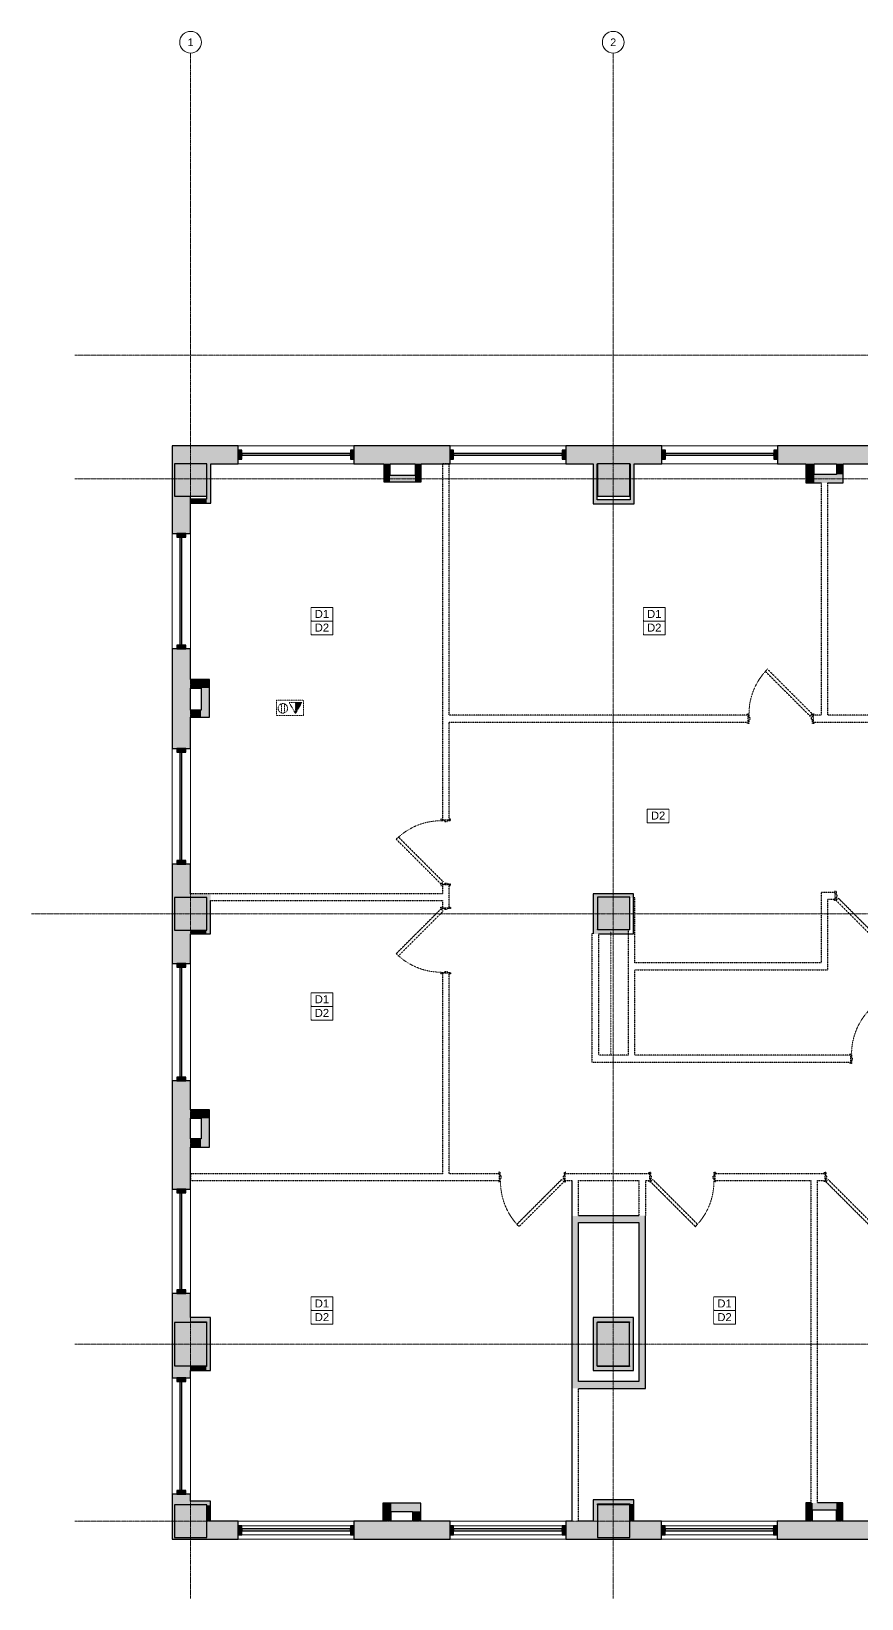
# Model space of a CAD drawing. Header units: inches. Extents: x 2810 to 3941, y 247 to 1114.
# Drawn here: x 2810 to 3269, y 247 to 1114 of the extents above; entities that cross this region are included whole.
import ezdxf

# ---------------------------------------------------------------- set-up
doc = ezdxf.new("R2010")
doc.units = ezdxf.units.IN
doc.header["$MEASUREMENT"] = 0
for name, pattern in [('Center 1_8_', [0.3125, 0.125, -0.0625, 0.0625, -0.0625]), ('Demolished', [0.1875, 0.125, -0.0625]), ('Grid Line 1_2_', [0.875, 0.5, -0.125, 0.125, -0.125])]:
    doc.linetypes.add(name, pattern=pattern)
for name, color, linetype, lineweight in [('A-ANNO-KEYN', 231, 'Continuous', 9), ('A-ANNO-NOTE', 131, 'Demolished', 9), ('A-DETL', 90, 'Continuous', 9), ('A-DOOR', 31, 'Demolished', 9), ('A-GLAZ-CURT', 52, 'Continuous', 18), ('A-GLAZ-CWMG', 51, 'Continuous', 18), ('A-WALL', 113, 'Continuous', 18), ('A-WALL-PATT', 111, 'Continuous', 18), ('I-WALL', 2, 'Continuous', 18), ('S-COLS', 52, 'Continuous', 18), ('S-GRID', 1, 'Continuous', 9), ('S-GRID-IDEN', 1, 'Continuous', 9)]:
    doc.layers.add(name, color=color, linetype=linetype, lineweight=lineweight)
doc.styles.add('Arial', font='arial.ttf', dxfattribs={"height": 4.425898})
doc.styles.add('Swis721 Lt BT', font='swissl.ttf', dxfattribs={"height": 4.257319})

# ---------------------------------------------------------------- blocks, each defined once
blk = doc.blocks.new('System Panel - Glazed-4380175-FIRST FLOOR DEMOLITION')
at = {"layer": 'A-GLAZ-CURT'}
blk.add_hatch(color=250, dxfattribs=at).paths.add_polyline_path([(29.96, -0.75), (-29.96, -0.75), (-29.96, -1.75), (29.96, -1.75)], flags=0)
at = {"layer": 'A-GLAZ-CURT', "color": 8, "lineweight": 30}
for p, q in [((29.96, -0.75), (-29.96, -0.75)), ((-29.96, -0.75), (-29.96, -1.75)), ((-29.96, -1.75), (29.96, -1.75)), ((29.96, -1.75), (29.96, -0.75))]:
    blk.add_line(p, q, dxfattribs=at)
blk = doc.blocks.new('Rectangular Mullion - 2 x 5_ rectangular-4380177-FIRST FLOOR DEMOLITION')
at = {"layer": 'A-GLAZ-CWMG'}
blk.add_hatch(color=250, dxfattribs=at).paths.add_polyline_path([(-2, 3.5), (-2, -1.5), (0, -1.5), (0, 3.5)], flags=0)
at = {"layer": 'A-GLAZ-CWMG', "color": 8, "lineweight": 30}
for p, q in [((0, 3.5), (-2, 3.5)), ((-2, 3.5), (-2, -1.5)), ((0, -1.5), (0, 3.5)), ((-2, -1.5), (0, -1.5))]:
    blk.add_line(p, q, dxfattribs=at)
blk = doc.blocks.new('Rectangular Mullion - 2 x 5_ rectangular-4380178-FIRST FLOOR DEMOLITION')
at = {"layer": 'A-GLAZ-CWMG'}
blk.add_hatch(color=250, dxfattribs=at).paths.add_polyline_path([(0, -1.5), (-2, -1.5), (-2, 3.5), (0, 3.5), (0, 0.75)], flags=0)
at = {"layer": 'A-GLAZ-CWMG', "color": 8, "lineweight": 30}
for p, q in [((-2, 3.5), (0, 3.5)), ((-2, -1.5), (-2, 3.5)), ((0, 3.5), (0, -1.5)), ((0, -1.5), (-2, -1.5))]:
    blk.add_line(p, q, dxfattribs=at)
blk = doc.blocks.new('System Panel - Glazed-4651680-FIRST FLOOR DEMOLITION')
at = {"layer": 'A-GLAZ-CURT'}
blk.add_hatch(color=250, dxfattribs=at).paths.add_polyline_path([(30.47, -0.75), (-30.47, -0.75), (-30.47, -1.75), (30.47, -1.75)], flags=0)
at = {"layer": 'A-GLAZ-CURT', "color": 8, "lineweight": 30}
for p, q in [((30.47, -0.75), (-30.47, -0.75)), ((-30.47, -0.75), (-30.47, -1.75)), ((-30.47, -1.75), (30.47, -1.75)), ((30.47, -1.75), (30.47, -0.75))]:
    blk.add_line(p, q, dxfattribs=at)
blk = doc.blocks.new('Rectangular Mullion - 2 x 5_ rectangular-4651681-FIRST FLOOR DEMOLITION')
at = {"layer": 'A-GLAZ-CWMG'}
blk.add_hatch(color=250, dxfattribs=at).paths.add_polyline_path([(-2, 3.5), (-2, -1.5), (0, -1.5), (0, 3.5)], flags=0)
at = {"layer": 'A-GLAZ-CWMG', "color": 8, "lineweight": 30}
for p, q in [((0, 3.5), (-2, 3.5)), ((-2, 3.5), (-2, -1.5)), ((0, -1.5), (0, 3.5)), ((-2, -1.5), (0, -1.5))]:
    blk.add_line(p, q, dxfattribs=at)
blk = doc.blocks.new('Rectangular Mullion - 2 x 5_ rectangular-4651682-FIRST FLOOR DEMOLITION')
at = {"layer": 'A-GLAZ-CWMG'}
blk.add_hatch(color=250, dxfattribs=at).paths.add_polyline_path([(0, 0.75), (0, -1.5), (-2, -1.5), (-2, 3.5), (0, 3.5), (0, 1.75)], flags=0)
at = {"layer": 'A-GLAZ-CWMG', "color": 8, "lineweight": 30}
for p, q in [((-2, 3.5), (0, 3.5)), ((-2, -1.5), (-2, 3.5)), ((0, 3.5), (0, -1.5)), ((0, -1.5), (-2, -1.5))]:
    blk.add_line(p, q, dxfattribs=at)
blk = doc.blocks.new('System Panel - Glazed-4533532-FIRST FLOOR DEMOLITION')
at = {"layer": 'A-GLAZ-CURT'}
blk.add_hatch(color=250, dxfattribs=at).paths.add_polyline_path([(26.84, -1.75), (26.84, -0.75), (-26.84, -0.75), (-26.84, -1.75), (-6.06, -1.75)], flags=0)
at = {"layer": 'A-GLAZ-CURT', "color": 8, "lineweight": 30}
for p, q in [((26.84, -0.75), (-26.84, -0.75)), ((-26.84, -0.75), (-26.84, -1.75)), ((-26.84, -1.75), (26.84, -1.75)), ((26.84, -1.75), (26.84, -0.75))]:
    blk.add_line(p, q, dxfattribs=at)
blk = doc.blocks.new('System Panel - Glazed-4380181-FIRST FLOOR DEMOLITION')
at = {"layer": 'A-GLAZ-CURT'}
blk.add_hatch(color=250, dxfattribs=at).paths.add_polyline_path([(30.15, -0.75), (-30.15, -0.75), (-30.15, -1.75), (30.15, -1.75)], flags=0)
at = {"layer": 'A-GLAZ-CURT', "color": 8, "lineweight": 30}
for p, q in [((30.15, -0.75), (-30.15, -0.75)), ((-30.15, -0.75), (-30.15, -1.75)), ((-30.15, -1.75), (30.15, -1.75)), ((30.15, -1.75), (30.15, -0.75))]:
    blk.add_line(p, q, dxfattribs=at)
blk = doc.blocks.new('System Panel - Glazed-4469464-FIRST FLOOR DEMOLITION')
at = {"layer": 'A-GLAZ-CURT'}
blk.add_hatch(color=250, dxfattribs=at).paths.add_polyline_path([(30, -0.75), (-30, -0.75), (-30, -1.75), (30, -1.75)], flags=0)
at = {"layer": 'A-GLAZ-CURT', "color": 8, "lineweight": 30}
for p, q in [((30, -0.75), (-30, -0.75)), ((-30, -0.75), (-30, -1.75)), ((-30, -1.75), (30, -1.75)), ((30, -1.75), (30, -0.75))]:
    blk.add_line(p, q, dxfattribs=at)
blk = doc.blocks.new('Rectangular Mullion - 2 x 5_ rectangular-4469463-FIRST FLOOR DEMOLITION')
at = {"layer": 'A-GLAZ-CWMG'}
blk.add_hatch(color=250, dxfattribs=at).paths.add_polyline_path([(-2, -1.5), (0, -1.5), (0, 3.5), (-2, 3.5), (-2, 0.75)], flags=0)
at = {"layer": 'A-GLAZ-CWMG', "color": 8, "lineweight": 30}
for p, q in [((0, 3.5), (-2, 3.5)), ((-2, 3.5), (-2, -1.5)), ((0, -1.5), (0, 3.5)), ((-2, -1.5), (0, -1.5))]:
    blk.add_line(p, q, dxfattribs=at)
blk = doc.blocks.new('Rectangular Mullion - 2 x 5_ rectangular-4354936-FIRST FLOOR DEMOLITION')
at = {"layer": 'A-GLAZ-CWMG'}
blk.add_hatch(color=250, dxfattribs=at).paths.add_polyline_path([(-2, -1.5), (-2, 3.5), (0, 3.5), (0, -1.5)], flags=0)
at = {"layer": 'A-GLAZ-CWMG', "color": 8, "lineweight": 30}
for p, q in [((-2, 3.5), (0, 3.5)), ((-2, -1.5), (-2, 3.5)), ((0, 3.5), (0, -1.5)), ((0, -1.5), (-2, -1.5))]:
    blk.add_line(p, q, dxfattribs=at)
blk = doc.blocks.new('System Panel - Glazed-4380183-FIRST FLOOR DEMOLITION')
at = {"layer": 'A-GLAZ-CURT'}
blk.add_hatch(color=250, dxfattribs=at).paths.add_polyline_path([(-30, -0.75), (-30, -1.75), (30, -1.75), (30, -0.75)], flags=0)
at = {"layer": 'A-GLAZ-CURT', "color": 8, "lineweight": 30}
for p, q in [((30, -0.75), (-30, -0.75)), ((-30, -0.75), (-30, -1.75)), ((-30, -1.75), (30, -1.75)), ((30, -1.75), (30, -0.75))]:
    blk.add_line(p, q, dxfattribs=at)
blk = doc.blocks.new('System Panel - Glazed-4485868-FIRST FLOOR DEMOLITION')
at = {"layer": 'A-GLAZ-CURT'}
blk.add_hatch(color=250, dxfattribs=at).paths.add_polyline_path([(-29.96875, -0.75), (-29.96875, -1.75), (29.96875, -1.75), (29.96875, -0.75)], flags=0)
at = {"layer": 'A-GLAZ-CURT', "color": 8, "lineweight": 30}
for p, q in [((29.96875, -0.75), (-29.96875, -0.75)), ((-29.96875, -0.75), (-29.96875, -1.75)), ((-29.96875, -1.75), (29.96875, -1.75)), ((29.96875, -1.75), (29.96875, -0.75))]:
    blk.add_line(p, q, dxfattribs=at)
blk = doc.blocks.new('Concrete-Rectangular-Column - 18X18-4463687-FIRST FLOOR DEMOLITION')
at = {"layer": 'S-COLS'}
blk.add_hatch(color=250, dxfattribs=at).paths.add_polyline_path([(8, -9), (9, -9), (9, 9), (-9, 9), (-9, -9)], flags=0)
at = {"layer": 'S-COLS', "color": 8, "lineweight": 30}
for p, q in [((9, 9), (-9, 9)), ((-9, 9), (-9, -9)), ((9, -9), (9, 9)), ((-9, -9), (9, -9))]:
    blk.add_line(p, q, dxfattribs=at)
blk = doc.blocks.new('Concrete-Rectangular-Column - 18 x 24-4467884-FIRST FLOOR DEMOLITION')
at = {"layer": 'S-COLS'}
blk.add_hatch(color=250, dxfattribs=at).paths.add_polyline_path([(-9, -12), (9, -12), (9, 12), (-9, 11.98125)], flags=0)
at = {"layer": 'S-COLS', "color": 8, "lineweight": 30}
for p, q in [((9, 12), (-9, 12)), ((-9, 12), (-9, -12)), ((9, -12), (9, 12)), ((-9, -12), (9, -12))]:
    blk.add_line(p, q, dxfattribs=at)
blk = doc.blocks.new('Rectangular Mullion - 2 x 5_ rectangular-V2-FIRST FLOOR DEMOLITION')
at = {"layer": 'A-GLAZ-CWMG', "color": 55}
for p, q in [((2926.22, 287.16), (2986.22, 287.16)), ((2926.22, 282.16), (2986.22, 282.16))]:
    blk.add_line(p, q, dxfattribs=at)
blk = doc.blocks.new('Single Flush_No Glass - 3_-0_x8_-0_-4532417-FIRST FLOOR DEMOLITION')
at = {"layer": 'A-DOOR', "color": 10, "lineweight": 30}
for p, q in [((-3.25, 27.46), (-4.49, 26.23)), ((-4.49, 26.23), (20.26, 1.48)), ((21.49, 2.71), (-3.25, 27.46)), ((-14.38, 2.71), (-13.63, 2.71)), ((-14.38, 1.96), (-14.38, 2.71)), ((-13.63, 2.71), (-13.63, 0.84)), ((-13.63, 0.84), (-13.13, 0.84)), ((-13.13, 0.84), (-13.13, -0.66)), ((20.26, 1.48), (21.49, 2.71)), ((21.12, 0.84), (21.62, 0.84)), ((21.12, -0.66), (21.12, 0.84)), ((21.62, 2.71), (22.37, 2.71)), ((21.62, 0.84), (21.62, 2.71)), ((22.37, 2.71), (22.37, 1.96)), ((-14.38, -2.54), (-14.38, -1.79)), ((-13.63, -2.54), (-14.38, -2.54)), ((-13.63, -0.66), (-13.63, -2.54)), ((-13.13, -0.66), (-13.63, -0.66)), ((21.62, -0.66), (21.12, -0.66)), ((21.62, -2.54), (21.62, -0.66)), ((22.37, -2.54), (21.62, -2.54)), ((22.37, -1.79), (22.37, -2.54))]:
    blk.add_line(p, q, dxfattribs=at)
at = {"layer": 'A-DOOR', "color": 7}
blk.add_arc((21.49, 2.71), 35, 135, 180.5, dxfattribs=at)
blk = doc.blocks.new('Single Flush_No Glass - 3_-0_x8_-0_-4532432-FIRST FLOOR DEMOLITION')
at = {"layer": 'A-DOOR', "color": 10, "lineweight": 30}
for p, q in [((-14.38, 2.54), (-14.38, 1.79)), ((-13.63, 2.54), (-14.38, 2.54)), ((-13.63, 0.66), (-13.63, 2.54)), ((-13.13, 0.66), (-13.63, 0.66)), ((-13.13, -0.84), (-13.13, 0.66)), ((21.62, 0.66), (21.12, 0.66)), ((21.12, 0.66), (21.12, -0.84)), ((22.37, 2.54), (21.62, 2.54)), ((21.62, 2.54), (21.62, 0.66)), ((22.37, 1.79), (22.37, 2.54)), ((-14.38, -1.96), (-14.38, -2.71)), ((-14.38, -2.71), (-13.63, -2.71)), ((-13.63, -2.71), (-13.63, -0.84)), ((-13.63, -0.84), (-13.13, -0.84)), ((-4.49, -26.23), (20.26, -1.48)), ((21.49, -2.71), (-3.25, -27.46)), ((20.26, -1.48), (21.49, -2.71)), ((21.12, -0.84), (21.62, -0.84)), ((21.62, -0.84), (21.62, -2.71)), ((21.62, -2.71), (22.37, -2.71)), ((22.37, -2.71), (22.37, -1.96)), ((-3.25, -27.46), (-4.49, -26.23))]:
    blk.add_line(p, q, dxfattribs=at)
at = {"layer": 'A-DOOR', "color": 7}
blk.add_arc((21.49, -2.71), 35, 179.5, 225, dxfattribs=at)
blk = doc.blocks.new('Single Flush_No Glass - 3_-0_x8_-0_-4532422-FIRST FLOOR DEMOLITION')
at = {"layer": 'A-DOOR', "color": 10, "lineweight": 30}
for p, q in [((-3.25, 27.46), (-4.49, 26.23)), ((-4.49, 26.23), (20.26, 1.48)), ((21.49, 2.71), (-3.25, 27.46)), ((-14.38, 2.71), (-13.63, 2.71)), ((-14.38, 1.96), (-14.38, 2.71)), ((-13.63, 2.71), (-13.63, 0.84)), ((-13.63, 0.84), (-13.13, 0.84)), ((-13.13, 0.84), (-13.13, -0.66)), ((20.26, 1.48), (21.49, 2.71)), ((21.12, 0.84), (21.62, 0.84)), ((21.12, -0.66), (21.12, 0.84)), ((21.62, 2.71), (22.37, 2.71)), ((21.62, 0.84), (21.62, 2.71)), ((22.37, 2.71), (22.37, 1.96)), ((-14.38, -2.54), (-14.38, -1.79)), ((-13.63, -2.54), (-14.38, -2.54)), ((-13.63, -0.66), (-13.63, -2.54)), ((-13.13, -0.66), (-13.63, -0.66)), ((21.62, -0.66), (21.12, -0.66)), ((21.62, -2.54), (21.62, -0.66)), ((22.37, -2.54), (21.62, -2.54)), ((22.37, -1.79), (22.37, -2.54))]:
    blk.add_line(p, q, dxfattribs=at)
at = {"layer": 'A-DOOR', "color": 7}
blk.add_arc((21.49, 2.71), 35, 135, 180.5, dxfattribs=at)
blk = doc.blocks.new('Single Flush_No Glass - 3_-0_x8_-0_-4532427-FIRST FLOOR DEMOLITION')
at = {"layer": 'A-DOOR', "color": 10, "lineweight": 30}
for p, q in [((-14.38, 2.54), (-14.38, 1.79)), ((-13.63, 2.54), (-14.38, 2.54)), ((-13.63, 0.66), (-13.63, 2.54)), ((-13.13, 0.66), (-13.63, 0.66)), ((-13.13, -0.84), (-13.13, 0.66)), ((21.62, 0.66), (21.12, 0.66)), ((21.12, 0.66), (21.12, -0.84)), ((22.37, 2.54), (21.62, 2.54)), ((21.62, 2.54), (21.62, 0.66)), ((22.37, 1.79), (22.37, 2.54)), ((-14.38, -1.96), (-14.38, -2.71)), ((-14.38, -2.71), (-13.63, -2.71)), ((-13.63, -2.71), (-13.63, -0.84)), ((-13.63, -0.84), (-13.13, -0.84)), ((-4.49, -26.23), (20.26, -1.48)), ((21.49, -2.71), (-3.25, -27.46)), ((20.26, -1.48), (21.49, -2.71)), ((21.12, -0.84), (21.62, -0.84)), ((21.62, -0.84), (21.62, -2.71)), ((21.62, -2.71), (22.37, -2.71)), ((22.37, -2.71), (22.37, -1.96)), ((-3.25, -27.46), (-4.49, -26.23))]:
    blk.add_line(p, q, dxfattribs=at)
at = {"layer": 'A-DOOR', "color": 7}
blk.add_arc((21.49, -2.71), 35, 179.5, 225, dxfattribs=at)
blk = doc.blocks.new('Grid - Grid Head - Circle-50561-FIRST FLOOR DEMOLITION')
at = {"layer": 'S-GRID-IDEN'}
blk.add_circle((0, 0), 0.125, dxfattribs=at)
blk = doc.blocks.new('Keynote Tag - Keynote Number - Boxed-135510-FIRST FLOOR DEMOLITION')
at = {"layer": 'A-ANNO-KEYN'}
for p, q in [((-0.125, -0.079), (-0.125, 0.078)), ((-0.125, 0.078), (0.125, 0.078)), ((0.125, 0.078), (0.125, -0.079)), ((-0.125, -0.079), (0.125, -0.079))]:
    blk.add_line(p, q, dxfattribs=at)

msp = doc.modelspace()

# ---------------------------------------------------------------- hatches: boundary and pattern name
at = {"layer": 'A-ANNO-NOTE'}
msp.add_hatch(color=7, dxfattribs=at).paths.add_polyline_path([(2955.85, 736.52), (2959.31, 742.52), (2955.85, 742.52)], flags=0)
at = {"layer": 'A-WALL-PATT', "lineweight": 9}
h = msp.add_hatch(color=7, dxfattribs=at)
h.paths.add_polyline_path([(2887.72, 289.66), (2888.85, 289.66), (2888.85, 298.66), (2897.72, 298.66), (2897.72, 304.61), (2887.72, 304.61), (2887.72, 299.66)], flags=0)
h.paths.add_polyline_path([(2887.72, 368.91), (2897.72, 368.91), (2897.72, 375.66), (2888.85, 375.66), (2888.85, 399.66), (2897.72, 399.66), (2897.72, 415.73), (2887.72, 415.73), (2887.72, 374.16)], flags=0)
h.paths.add_polyline_path([(2897.72, 473.42), (2897.72, 533.23), (2887.72, 533.23), (2887.72, 473.42)], flags=0)
h.paths.add_polyline_path([(2897.72, 598.16), (2897.72, 616.66), (2888.85, 616.66), (2888.85, 634.66), (2897.72, 634.66), (2897.72, 653.22), (2887.72, 653.22), (2887.72, 598.16)], flags=0)
h.paths.add_polyline_path([(2897.72, 717.14), (2897.72, 772.22), (2887.72, 772.22), (2887.72, 717.14)], flags=0)
h.paths.add_polyline_path([(2897.72, 836.14), (2897.72, 856.66), (2888.85, 856.66), (2888.85, 874.66), (2897.72, 874.66), (2897.72, 884.66), (2887.72, 884.66), (2887.72, 836.14)], flags=0)
h = msp.add_hatch(color=7, dxfattribs=at)
h.paths.add_polyline_path([(3499.22, 874.66), (3499.22, 884.66), (3456.47, 884.66), (3456.47, 874.66), (3497.17, 874.66)], flags=0)
h.paths.add_polyline_path([(3339.35, 874.66), (3392.22, 874.66), (3392.22, 884.66), (3339.35, 884.66)], flags=0)
h.paths.add_polyline_path([(3275.1, 874.66), (3275.1, 884.66), (3222.47, 884.66), (3222.47, 874.66), (3258.85, 874.66)], flags=0)
h.paths.add_polyline_path([(3140.85, 874.66), (3158.54, 874.66), (3158.54, 884.66), (3105.35, 884.66), (3105.35, 874.66), (3122.85, 874.66)], flags=0)
h.paths.add_polyline_path([(3041.35, 874.66), (3041.35, 884.66), (2988.22, 884.66), (2988.22, 874.66), (3040.85, 874.66)], flags=0)
h.paths.add_polyline_path([(2906.72, 874.66), (2924.22, 874.66), (2924.22, 884.66), (2897.72, 884.66), (2897.72, 874.66)], flags=0)
for points in [[(2908.97, 852.79), (2908.97, 874.66), (2906.85, 874.66), (2906.85, 856.66), (2906.72, 856.66), (2906.72, 852.79), (2907.72, 852.79)], [(3004.72, 864.66), (3008.22, 864.66), (3008.22, 874.66), (3004.72, 874.66), (3004.72, 868.16)], [(3021.22, 864.66), (3021.97, 864.66), (3021.97, 868.16), (3008.22, 868.16), (3008.22, 864.66)], [(3021.97, 864.66), (3025.47, 864.66), (3025.47, 874.66), (3021.97, 874.66), (3021.97, 867.79)], [(3120.47, 852.54), (3122.72, 852.54), (3122.72, 874.66), (3120.47, 874.66), (3120.47, 852.58)], [(3140.97, 854.79), (3143.22, 854.79), (3143.22, 874.66), (3140.97, 874.66), (3140.97, 873.66)], [(3242.79, 864.1), (3242.79, 874.66), (3238.16, 874.66), (3238.16, 864.1), (3241.55, 864.1)], [(3258.85, 864.1), (3258.85, 868.73), (3242.79, 868.73), (3242.79, 864.1), (3255.1, 864.1)], [(3258.85, 868.73), (3258.85, 874.66), (3255.1, 874.66), (3255.1, 868.73)], [(2897.85, 852.79), (2906.72, 852.79), (2906.72, 855.04), (2897.85, 855.04), (2897.85, 853.66)], [(3122.72, 852.54), (3143.22, 852.54), (3143.22, 854.79), (3122.72, 854.79), (3122.72, 852.58)], [(2903.66, 750.6), (2908.29, 750.6), (2908.29, 755.23), (2897.72, 755.23), (2897.72, 750.6)], [(2903.66, 734.54), (2908.29, 734.54), (2908.29, 750.6), (2903.66, 750.6), (2903.66, 738.29)], [(2897.72, 734.54), (2903.66, 734.54), (2903.66, 738.29), (2897.72, 738.29)], [(2908.85, 634.54), (2908.85, 636.79), (2897.72, 636.79), (2897.72, 634.66), (2906.85, 634.66), (2906.85, 634.54), (2907.72, 634.54)], [(2907.72, 614.54), (2908.85, 614.54), (2908.85, 634.54), (2906.85, 634.54), (2906.85, 616.66), (2906.6, 616.66), (2906.6, 614.54)], [(3121.72, 634.54), (3122.85, 634.54), (3122.85, 634.96), (3140.85, 634.96), (3140.85, 634.54), (3142.85, 634.54), (3142.85, 636.79), (3120.6, 636.79), (3120.6, 634.54)], [(3120.6, 616.79), (3122.85, 616.79), (3122.85, 634.54), (3120.6, 634.54)], [(2903.66, 614.54), (2906.6, 614.54), (2906.6, 616.66), (2897.72, 616.66), (2897.72, 614.54), (2897.85, 614.54)], [(3122.85, 614.54), (3139.85, 614.54), (3139.85, 616.79), (3120.6, 616.79), (3120.6, 614.54), (3121.72, 614.54)], [(2903.66, 512.6), (2908.29, 512.6), (2908.29, 517.23), (2897.72, 517.23), (2897.72, 512.6), (2897.85, 512.6)], [(2908.29, 496.6), (2908.29, 512.6), (2903.66, 512.6), (2903.66, 496.6), (2907.72, 496.6)], [(2897.85, 496.6), (2903.66, 496.6), (2903.66, 501.23), (2897.72, 501.23), (2897.72, 496.6)], [(3108.72, 363.16), (3112.47, 363.17), (3112.47, 458.55), (3108.72, 458.55), (3108.72, 450.64)], [(3128.77, 454.92), (3149.47, 454.92), (3149.47, 458.67), (3112.47, 458.67), (3112.47, 454.92), (3123.6, 454.92)], [(3149.47, 363.17), (3149.47, 454.92), (3145.72, 454.92), (3145.72, 363.17)], [(2897.72, 400.04), (2908.85, 400.04), (2908.85, 402.29), (2897.72, 402.29), (2897.72, 401.16)], [(2907.72, 373.04), (2908.85, 373.04), (2908.85, 400.04), (2906.6, 400.04), (2906.6, 399.66), (2906.85, 399.66), (2906.85, 375.66), (2906.6, 375.66), (2906.6, 373.04)], [(3122.85, 400.04), (3140.6, 400.04), (3140.6, 402.29), (3120.6, 402.29), (3120.6, 400.04), (3122.6, 400.04)], [(3122.85, 373.04), (3122.84, 375.66), (3122.6, 375.66), (3122.6, 399.66), (3122.85, 399.66), (3122.85, 400.04), (3120.6, 400.04), (3120.6, 373.04), (3121.72, 373.04)], [(3141.72, 373.04), (3142.85, 373.04), (3142.85, 402.29), (3140.6, 402.29), (3140.6, 373.04)], [(2906.6, 373.04), (2906.6, 375.29), (2897.72, 375.29), (2897.72, 373.04)], [(3122.85, 373.04), (3140.6, 373.04), (3140.6, 375.29), (3122.85, 375.29), (3122.85, 374.16)], [(3145.72, 363.17), (3145.72, 366.92), (3112.47, 366.92), (3112.47, 363.17), (3141.72, 363.17)], [(2906.85, 298.54), (2908.85, 298.54), (2908.85, 300.79), (2897.72, 300.79), (2897.72, 298.66), (2906.85, 298.66)], [(2907.72, 289.66), (2908.85, 289.66), (2908.85, 298.54), (2906.85, 298.54), (2906.85, 289.66)], [(3004.16, 289.66), (3008.79, 289.66), (3008.79, 299.7), (3004.16, 299.7), (3004.16, 295.08)], [(3019.92, 295.08), (3025.16, 295.08), (3025.16, 299.7), (3008.79, 299.7), (3008.79, 295.08)], [(3025.16, 289.66), (3025.16, 295.08), (3020.54, 295.08), (3020.54, 289.66)], [(3120.6, 289.66), (3122.85, 289.66), (3122.85, 301.45), (3120.6, 301.45), (3120.6, 299.66)], [(3122.85, 299.2), (3143.1, 299.2), (3143.1, 301.45), (3122.85, 301.45), (3122.85, 299.66)], [(3143.1, 289.66), (3143.1, 299.2), (3140.85, 299.2), (3140.85, 289.66), (3141.72, 289.66)], [(3241.55, 289.66), (3241.85, 289.66), (3241.85, 299.79), (3238.1, 299.79), (3238.1, 289.66), (3240.91, 289.66)], [(3244.66, 296.04), (3254.97, 296.04), (3254.97, 299.79), (3241.85, 299.79), (3241.85, 296.04)], [(3254.97, 289.66), (3258.72, 289.66), (3258.72, 299.79), (3254.97, 299.79), (3254.97, 296.04)]]:
    msp.add_hatch(color=7, dxfattribs=at).paths.add_polyline_path(points, flags=0)
h = msp.add_hatch(color=7, dxfattribs=at)
h.paths.add_polyline_path([(3842.72, 279.66), (3860.35, 279.66), (3860.35, 289.66), (3842.72, 289.66), (3842.72, 280.66), (3824.72, 280.66), (3824.72, 289.66), (3807.35, 289.66), (3807.35, 279.66), (3824.72, 279.66)], flags=0)
h.paths.add_polyline_path([(3690.35, 279.66), (3743.35, 279.66), (3743.35, 289.66), (3690.35, 289.66)], flags=0)
h.paths.add_polyline_path([(3609.72, 279.66), (3626.35, 279.66), (3626.35, 289.66), (3608.85, 289.66), (3608.85, 280.66), (3590.85, 280.66), (3590.85, 289.66), (3572.85, 289.66), (3572.85, 279.66), (3608.85, 279.66)], flags=0)
h.paths.add_polyline_path([(3456.35, 279.66), (3508.85, 279.66), (3508.85, 289.66), (3456.35, 289.66)], flags=0)
h.paths.add_polyline_path([(3380.6, 279.66), (3392.35, 279.66), (3392.35, 289.66), (3374.85, 289.66), (3374.85, 280.66), (3356.85, 280.66), (3356.85, 289.66), (3339.35, 289.66), (3339.35, 279.66), (3374.85, 279.66)], flags=0)
h.paths.add_polyline_path([(3244.66, 279.66), (3275.35, 279.66), (3275.35, 289.66), (3222.35, 289.66), (3222.35, 279.66), (3241.55, 279.66)], flags=0)
h.paths.add_polyline_path([(3140.85, 279.66), (3158.35, 279.66), (3158.35, 289.66), (3140.85, 289.66), (3140.85, 280.66), (3122.85, 280.66), (3122.85, 289.66), (3105.35, 289.66), (3105.35, 279.66), (3122.85, 279.66)], flags=0)
h.paths.add_polyline_path([(3041.35, 279.66), (3041.35, 289.66), (2988.22, 289.66), (2988.22, 279.66)], flags=0)
h.paths.add_polyline_path([(2906.85, 279.66), (2924.22, 279.66), (2924.22, 289.66), (2906.85, 289.66), (2906.85, 280.66), (2888.85, 280.66), (2888.85, 289.66), (2887.72, 289.66), (2887.72, 279.66), (2897.72, 279.66)], flags=0)

# ---------------------------------------------------------------- linework, layer by layer
at = {"layer": 'A-ANNO-NOTE', "color": 7}
for p, q in [((2945.41, 743.82), (2960.27, 743.82)), ((2945.41, 735.42), (2945.41, 743.82)), ((2948.05, 736.86), (2948.05, 741.83)), ((2949.74, 736.86), (2949.74, 741.83)), ((2952.38, 742.52), (2959.31, 742.52)), ((2955.85, 736.52), (2952.38, 742.52)), ((2955.85, 742.52), (2955.85, 736.52)), ((2955.85, 736.52), (2959.31, 742.52)), ((2959.31, 742.52), (2955.85, 742.52)), ((2959.31, 742.52), (2955.85, 736.52)), ((2960.27, 743.82), (2960.27, 735.42)), ((2960.27, 735.42), (2945.41, 735.42))]:
    msp.add_line(p, q, dxfattribs=at)
msp.add_circle((2948.89, 739.35), 2.62, dxfattribs=at)
at = {"layer": 'A-DETL', "linetype": 'Center 1_8_', "lineweight": 18}
msp.add_line((3130.22, 615.98), (3130.22, 547.98), dxfattribs=at)
at = {"layer": 'A-WALL', "color": 8, "lineweight": 30}
for p, q in [((2924.22, 884.66), (2887.72, 884.66)), ((2887.72, 884.66), (2887.72, 836.14)), ((2924.22, 874.66), (2924.22, 884.66)), ((3041.35, 884.66), (2988.22, 884.66)), ((2988.22, 884.66), (2988.22, 874.66)), ((3041.35, 874.66), (3041.35, 884.66)), ((3158.54, 884.66), (3105.35, 884.66)), ((3105.35, 884.66), (3105.35, 874.66)), ((3158.54, 874.66), (3158.54, 884.66)), ((3275.1, 884.66), (3222.47, 884.66)), ((3222.47, 884.66), (3222.47, 874.66)), ((2908.97, 874.66), (2924.22, 874.66)), ((2988.22, 874.66), (3004.72, 874.66)), ((3008.22, 874.66), (3021.97, 874.66)), ((3025.47, 874.66), (3041.35, 874.66)), ((3105.35, 874.66), (3120.47, 874.66)), ((3122.72, 874.66), (3122.85, 874.66)), ((3140.85, 874.66), (3140.97, 874.66)), ((3143.22, 874.66), (3158.54, 874.66)), ((3222.47, 874.66), (3238.16, 874.66)), ((3238.16, 874.66), (3238.16, 864.1)), ((3242.79, 874.66), (3255.1, 874.66)), ((3242.79, 868.73), (3242.79, 874.66)), ((3255.1, 868.73), (3242.79, 868.73)), ((3258.85, 874.66), (3275.1, 874.66)), ((3258.85, 864.1), (3258.85, 868.73)), ((3238.16, 864.1), (3246.6, 864.1)), ((3250.35, 864.1), (3258.85, 864.1)), ((2897.72, 836.14), (2897.72, 856.66)), ((2887.72, 836.14), (2897.72, 836.14)), ((2887.72, 772.22), (2887.72, 717.14)), ((2897.72, 772.22), (2887.72, 772.22)), ((2897.72, 755.23), (2897.72, 772.22)), ((2908.29, 755.23), (2897.72, 755.23)), ((2908.29, 734.54), (2908.29, 755.23)), ((2897.72, 738.29), (2897.72, 750.6)), ((2897.72, 750.6), (2903.66, 750.6)), ((2903.66, 750.6), (2903.66, 738.29)), ((2897.72, 717.14), (2897.72, 734.54)), ((2903.66, 734.54), (2908.29, 734.54)), ((2887.72, 717.14), (2897.72, 717.14)), ((2887.72, 653.22), (2887.72, 598.16)), ((2897.72, 653.22), (2887.72, 653.22)), ((2897.72, 636.79), (2897.72, 653.22)), ((2897.72, 598.16), (2897.72, 614.54)), ((2887.72, 598.16), (2897.72, 598.16)), ((2887.72, 533.23), (2887.72, 473.42)), ((2897.72, 533.23), (2887.72, 533.23)), ((2897.72, 517.23), (2897.72, 533.23)), ((2908.29, 517.23), (2897.72, 517.23)), ((2897.72, 501.23), (2897.72, 512.6)), ((2897.72, 512.6), (2903.66, 512.6)), ((2903.66, 512.6), (2903.66, 501.23)), ((2908.29, 496.6), (2908.29, 517.23)), ((2903.66, 501.23), (2897.72, 501.23)), ((2897.72, 473.42), (2897.72, 496.6)), ((2897.72, 496.6), (2908.29, 496.6)), ((2887.72, 473.42), (2897.72, 473.42)), ((2887.72, 415.73), (2887.72, 368.91)), ((2897.72, 415.73), (2887.72, 415.73)), ((2897.72, 402.29), (2897.72, 415.73)), ((2897.72, 399.66), (2897.72, 400.04)), ((2897.72, 375.29), (2897.72, 375.66)), ((2897.72, 368.91), (2897.72, 373.04)), ((2887.72, 368.91), (2897.72, 368.91)), ((2887.72, 304.61), (2887.72, 279.66)), ((2897.72, 304.61), (2887.72, 304.61)), ((2897.72, 300.79), (2897.72, 304.61)), ((3004.16, 299.7), (3004.16, 289.66)), ((3025.16, 299.7), (3004.16, 299.7)), ((3008.79, 289.66), (3008.79, 295.08)), ((3008.79, 295.08), (3020.54, 295.08)), ((3020.54, 295.08), (3020.54, 289.66)), ((3025.16, 289.66), (3025.16, 299.7)), ((2924.22, 289.66), (2908.85, 289.66)), ((2924.22, 279.66), (2924.22, 289.66)), ((3004.16, 289.66), (2988.22, 289.66)), ((2988.22, 289.66), (2988.22, 279.66)), ((3020.54, 289.66), (3008.79, 289.66)), ((3041.35, 289.66), (3025.16, 289.66)), ((3041.35, 279.66), (3041.35, 289.66)), ((3108.72, 289.66), (3105.35, 289.66)), ((3105.35, 289.66), (3105.35, 279.66)), ((3120.6, 289.66), (3112.47, 289.66)), ((3158.35, 289.66), (3143.1, 289.66)), ((3158.35, 279.66), (3158.35, 289.66)), ((3238.1, 289.66), (3222.35, 289.66)), ((3222.35, 289.66), (3222.35, 279.66)), ((3254.97, 289.66), (3241.85, 289.66)), ((3275.35, 289.66), (3258.72, 289.66)), ((2887.72, 279.66), (2924.22, 279.66)), ((2988.22, 279.66), (3041.35, 279.66)), ((3105.35, 279.66), (3158.35, 279.66)), ((3222.35, 279.66), (3275.35, 279.66))]:
    msp.add_line(p, q, dxfattribs=at)
at = {"layer": 'A-WALL', "color": 55}
for p, q in [((2924.22, 884.66), (2988.22, 884.66)), ((3041.35, 884.66), (3105.35, 884.66)), ((3158.54, 884.66), (3222.47, 884.66)), ((2988.22, 874.66), (2924.22, 874.66)), ((3105.35, 874.66), (3041.35, 874.66)), ((3222.47, 874.66), (3158.54, 874.66)), ((2887.72, 772.22), (2887.72, 836.14)), ((2897.72, 836.14), (2897.72, 772.22)), ((2887.72, 653.22), (2887.72, 717.14)), ((2897.72, 717.14), (2897.72, 653.22)), ((2887.72, 533.23), (2887.72, 598.16)), ((2897.72, 598.16), (2897.72, 533.23)), ((2887.72, 415.73), (2887.72, 473.42)), ((2897.72, 473.42), (2897.72, 415.73)), ((2887.72, 304.61), (2887.72, 368.91)), ((2897.72, 368.91), (2897.72, 304.61)), ((2924.22, 289.66), (2988.22, 289.66)), ((3041.35, 289.66), (3105.35, 289.66)), ((3158.35, 289.66), (3222.35, 289.66)), ((2988.22, 279.66), (2924.22, 279.66)), ((3105.35, 279.66), (3041.35, 279.66)), ((3222.35, 279.66), (3158.35, 279.66))]:
    msp.add_line(p, q, dxfattribs=at)
at = {"layer": 'I-WALL', "color": 8, "lineweight": 30}
for p, q in [((2908.97, 852.79), (2908.97, 874.66)), ((3004.72, 874.66), (3004.72, 864.66)), ((3008.22, 868.16), (3008.22, 874.66)), ((3021.97, 868.16), (3008.22, 868.16)), ((3021.97, 874.66), (3021.97, 868.16)), ((3025.47, 864.66), (3025.47, 874.66)), ((3120.47, 874.66), (3120.47, 852.54)), ((3122.72, 854.79), (3122.72, 874.66)), ((3140.97, 874.66), (3140.97, 854.79)), ((3143.22, 852.54), (3143.22, 874.66)), ((3255.1, 874.66), (3255.1, 868.73)), ((3258.85, 868.73), (3258.85, 874.66)), ((3004.72, 864.66), (3025.47, 864.66)), ((2906.72, 855.04), (2897.85, 855.04)), ((2897.85, 855.04), (2897.85, 852.79)), ((2897.85, 852.79), (2908.97, 852.79)), ((2906.72, 856.66), (2906.72, 855.04)), ((3120.47, 852.54), (3143.22, 852.54)), ((3140.97, 854.79), (3122.72, 854.79)), ((2903.66, 738.29), (2897.72, 738.29)), ((2897.72, 734.54), (2903.66, 734.54)), ((2908.85, 614.54), (2908.85, 633.04)), ((3142.85, 636.79), (3120.6, 636.79)), ((3120.6, 636.79), (3120.6, 614.54)), ((3142.85, 614.54), (3142.85, 636.79)), ((3122.85, 616.79), (3122.85, 616.96)), ((3140.6, 616.79), (3122.85, 616.79)), ((3140.6, 616.96), (3140.6, 616.79)), ((2897.72, 614.54), (2908.85, 614.54)), ((3123.6, 614.54), (3142.85, 614.54)), ((3108.72, 478.17), (3108.72, 289.66)), ((3145.85, 458.67), (3112.47, 458.67)), ((3112.47, 454.92), (3145.72, 454.92)), ((3112.47, 366.92), (3112.47, 454.92)), ((3145.72, 454.92), (3145.72, 366.92)), ((3149.47, 363.17), (3149.47, 458.67)), ((2908.85, 402.29), (2897.72, 402.29)), ((2897.72, 400.04), (2906.6, 400.04)), ((2906.6, 400.04), (2906.6, 399.66)), ((2908.85, 373.04), (2908.85, 402.29)), ((3142.85, 402.29), (3120.6, 402.29)), ((3120.6, 402.29), (3120.6, 373.04)), ((3122.85, 400.04), (3140.6, 400.04)), ((3122.85, 399.66), (3122.85, 400.04)), ((3140.6, 400.04), (3140.6, 399.66)), ((3142.85, 373.04), (3142.85, 402.29)), ((2906.6, 375.29), (2897.72, 375.29)), ((2897.72, 373.04), (2908.85, 373.04)), ((2906.6, 375.66), (2906.6, 375.29)), ((3120.6, 373.04), (3142.85, 373.04)), ((3122.85, 375.29), (3122.85, 375.66)), ((3140.6, 375.29), (3122.85, 375.29)), ((3140.6, 375.66), (3140.6, 375.29)), ((3145.72, 366.92), (3112.47, 366.92)), ((3112.47, 363.17), (3149.47, 363.17)), ((2908.85, 300.79), (2897.72, 300.79)), ((2908.85, 289.66), (2908.85, 300.79)), ((3120.6, 301.45), (3120.6, 289.66)), ((3143.1, 301.45), (3120.6, 301.45)), ((3122.85, 298.66), (3122.85, 299.2)), ((3122.85, 299.2), (3140.85, 299.2)), ((3140.85, 299.2), (3140.85, 298.66)), ((3143.1, 289.66), (3143.1, 301.45)), ((3240.91, 299.79), (3238.1, 299.79)), ((3238.1, 299.79), (3238.1, 289.66)), ((3241.85, 289.66), (3241.85, 296.04)), ((3241.85, 296.04), (3254.97, 296.04)), ((3258.72, 299.79), (3244.66, 299.79)), ((3254.97, 296.04), (3254.97, 289.66)), ((3258.72, 289.66), (3258.72, 299.79))]:
    msp.add_line(p, q, dxfattribs=at)
at = {"layer": 'I-WALL', "color": 10, "linetype": 'Demolished', "lineweight": 30}
for p, q in [((3037.1, 874.66), (3037.1, 677.66)), ((3040.85, 874.66), (3037.1, 874.66)), ((3040.85, 735.54), (3040.85, 874.66)), ((3246.6, 864.1), (3246.6, 735.54)), ((3250.35, 735.54), (3250.35, 864.1)), ((3206.22, 735.54), (3040.85, 735.54)), ((3040.85, 731.79), (3206.22, 731.79)), ((3040.85, 677.66), (3040.85, 731.79)), ((3206.22, 731.79), (3206.22, 735.54)), ((3246.6, 735.54), (3242.22, 735.54)), ((3242.22, 735.54), (3242.22, 731.79)), ((3242.22, 731.79), (3400.72, 731.79)), ((3400.72, 735.54), (3250.35, 735.54)), ((3037.1, 677.66), (3040.85, 677.66)), ((3037.1, 641.66), (3037.1, 636.79)), ((3040.85, 641.66), (3037.1, 641.66)), ((3040.85, 628.91), (3040.85, 641.66)), ((3037.1, 636.79), (2897.72, 636.79)), ((2908.85, 633.04), (3037.1, 633.04)), ((3037.1, 633.04), (3037.1, 628.91)), ((3143.6, 634.54), (3142.85, 634.54)), ((3143.6, 598.54), (3143.6, 634.54)), ((3254.47, 637.54), (3246.6, 637.54)), ((3246.6, 637.54), (3246.6, 598.54)), ((3250.35, 633.79), (3254.47, 633.79)), ((3250.35, 594.79), (3250.35, 633.79)), ((3254.47, 633.79), (3254.47, 637.54)), ((3037.1, 628.91), (3040.85, 628.91)), ((3139.85, 616.96), (3139.85, 547.41)), ((3119.85, 614.54), (3119.85, 543.66)), ((3120.6, 614.54), (3119.85, 614.54)), ((3123.6, 547.41), (3123.6, 614.54)), ((3246.6, 598.54), (3143.6, 598.54)), ((3037.1, 592.91), (3037.1, 481.92)), ((3040.85, 592.91), (3037.1, 592.91)), ((3040.85, 481.92), (3040.85, 592.91)), ((3143.6, 547.41), (3143.6, 594.79)), ((3143.6, 594.79), (3250.35, 594.79)), ((3139.85, 547.41), (3123.6, 547.41)), ((3262.97, 547.41), (3143.6, 547.41)), ((3262.97, 543.66), (3262.97, 547.41)), ((3119.85, 543.66), (3262.97, 543.66)), ((3037.1, 481.92), (2897.85, 481.92)), ((2897.85, 481.92), (2897.85, 478.17)), ((2897.85, 478.17), (3068.79, 478.17)), ((3068.79, 481.92), (3040.85, 481.92)), ((3068.79, 478.17), (3068.79, 481.92)), ((3151.79, 481.92), (3104.79, 481.92)), ((3104.79, 481.92), (3104.79, 478.17)), ((3104.79, 478.17), (3108.72, 478.17)), ((3112.47, 478.17), (3145.85, 478.17)), ((3112.47, 458.67), (3112.47, 478.17)), ((3145.85, 478.17), (3145.85, 458.67)), ((3149.6, 478.17), (3151.79, 478.17)), ((3149.6, 458.67), (3149.6, 478.17)), ((3151.79, 478.17), (3151.79, 481.92)), ((3248.79, 481.92), (3187.79, 481.92)), ((3187.79, 481.92), (3187.79, 478.17)), ((3187.79, 478.17), (3240.91, 478.17)), ((3240.91, 478.17), (3240.91, 299.79)), ((3244.66, 478.17), (3248.79, 478.17)), ((3244.66, 299.79), (3244.66, 478.17)), ((3248.79, 478.17), (3248.79, 481.92)), ((3149.47, 458.67), (3149.6, 458.67)), ((3112.47, 289.66), (3112.47, 363.17))]:
    msp.add_line(p, q, dxfattribs=at)
at = {"layer": 'S-GRID', "linetype": 'Grid Line 1_2_'}
for p, q in [((2833.72, 934.66), (3928.95, 934.66)), ((2833.72, 866.41), (3928.95, 866.41)), ((2809.75, 625.66), (3928.95, 625.66)), ((2833.72, 387.66), (3928.95, 387.66)), ((2833.72, 289.66), (3928.95, 289.66))]:
    msp.add_line(p, q, dxfattribs=at)

# ---------------------------------------------------------------- block references
at = {"layer": 'A-ANNO-KEYN', "xscale": 47.99999999999997, "yscale": 47.99999999999997, "zscale": 47.99999999999997}
for p in [(2970.51, 791.44), (3154.33, 791.44), (3156.45, 679.89), (2970.51, 578.29), (2970.51, 409.98), (3193.21, 409.98)]:
    msp.add_blockref('Keynote Tag - Keynote Number - Boxed-135510-FIRST FLOOR DEMOLITION', p, dxfattribs=at)
at = {"layer": 'A-DOOR', "color": 7}
for name, p in [('Single Flush_No Glass - 3_-0_x8_-0_-4532417-FIRST FLOOR DEMOLITION', (3220.23, 733.58)), ('Single Flush_No Glass - 3_-0_x8_-0_-4532422-FIRST FLOOR DEMOLITION', (3276.98, 545.45)), ('Single Flush_No Glass - 3_-0_x8_-0_-4532432-FIRST FLOOR DEMOLITION', (3082.79, 480.14))]:
    msp.add_blockref(name, p, dxfattribs=at)
for name, p, rotation in [('Single Flush_No Glass - 3_-0_x8_-0_-4532427-FIRST FLOOR DEMOLITION', (3039.06, 663.66), 269.9999999999999), ('Single Flush_No Glass - 3_-0_x8_-0_-4532417-FIRST FLOOR DEMOLITION', (3276.47, 635.75), 180), ('Single Flush_No Glass - 3_-0_x8_-0_-4532422-FIRST FLOOR DEMOLITION', (3039.06, 606.92), 89.99999999999993), ('Single Flush_No Glass - 3_-0_x8_-0_-4532417-FIRST FLOOR DEMOLITION', (3173.78, 480.14), 180), ('Single Flush_No Glass - 3_-0_x8_-0_-4532417-FIRST FLOOR DEMOLITION', (3270.78, 480.14), 180)]:
    msp.add_blockref(name, p, dxfattribs=dict(at, rotation=rotation))
at = {"layer": 'A-GLAZ-CURT', "color": 55}
for name, p, rotation in [('System Panel - Glazed-4380183-FIRST FLOOR DEMOLITION', (2956.22, 878.66), 180), ('System Panel - Glazed-4380183-FIRST FLOOR DEMOLITION', (3073.35, 878.66), 180), ('System Panel - Glazed-4485868-FIRST FLOOR DEMOLITION', (3190.51, 878.66), 180), ('System Panel - Glazed-4380175-FIRST FLOOR DEMOLITION', (2893.72, 804.18), 270), ('System Panel - Glazed-4380175-FIRST FLOOR DEMOLITION', (2893.72, 685.18), 270), ('System Panel - Glazed-4651680-FIRST FLOOR DEMOLITION', (2893.72, 565.7), 270), ('System Panel - Glazed-4533532-FIRST FLOOR DEMOLITION', (2893.72, 444.58), 270), ('System Panel - Glazed-4380181-FIRST FLOOR DEMOLITION', (2893.72, 336.76), 270), ('System Panel - Glazed-4469464-FIRST FLOOR DEMOLITION', (2956.22, 283.66), 180), ('System Panel - Glazed-4469464-FIRST FLOOR DEMOLITION', (3073.35, 283.66), 180), ('System Panel - Glazed-4469464-FIRST FLOOR DEMOLITION', (3190.35, 283.66), 180)]:
    msp.add_blockref(name, p, dxfattribs=dict(at, rotation=rotation))
at = {"layer": 'A-GLAZ-CWMG', "color": 55, "extrusion": (0, 0, -1)}
for name, p in [('Rectangular Mullion - 2 x 5_ rectangular-4380178-FIRST FLOOR DEMOLITION', (-2924.22, 878.66)), ('Rectangular Mullion - 2 x 5_ rectangular-4380178-FIRST FLOOR DEMOLITION', (-3041.35, 878.66)), ('Rectangular Mullion - 2 x 5_ rectangular-4380178-FIRST FLOOR DEMOLITION', (-3158.54, 878.66)), ('Rectangular Mullion - 2 x 5_ rectangular-4354936-FIRST FLOOR DEMOLITION', (-2924.22, 283.66)), ('Rectangular Mullion - 2 x 5_ rectangular-4354936-FIRST FLOOR DEMOLITION', (-3041.35, 283.66)), ('Rectangular Mullion - 2 x 5_ rectangular-4354936-FIRST FLOOR DEMOLITION', (-3158.35, 283.66))]:
    msp.add_blockref(name, p, dxfattribs=at)
at = {"layer": 'A-GLAZ-CWMG', "color": 55}
for name, p in [('Rectangular Mullion - 2 x 5_ rectangular-4380177-FIRST FLOOR DEMOLITION', (2988.22, 878.66)), ('Rectangular Mullion - 2 x 5_ rectangular-4380177-FIRST FLOOR DEMOLITION', (3105.35, 878.66)), ('Rectangular Mullion - 2 x 5_ rectangular-4380177-FIRST FLOOR DEMOLITION', (3222.47, 878.66)), ('Rectangular Mullion - 2 x 5_ rectangular-V2-FIRST FLOOR DEMOLITION', (0, 0)), ('Rectangular Mullion - 2 x 5_ rectangular-4469463-FIRST FLOOR DEMOLITION', (2988.22, 283.66)), ('Rectangular Mullion - 2 x 5_ rectangular-V2-FIRST FLOOR DEMOLITION', (117.13, 0)), ('Rectangular Mullion - 2 x 5_ rectangular-4469463-FIRST FLOOR DEMOLITION', (3105.35, 283.66)), ('Rectangular Mullion - 2 x 5_ rectangular-V2-FIRST FLOOR DEMOLITION', (234.12, 0)), ('Rectangular Mullion - 2 x 5_ rectangular-4469463-FIRST FLOOR DEMOLITION', (3222.35, 283.66))]:
    msp.add_blockref(name, p, dxfattribs=at)
at = {"layer": 'A-GLAZ-CWMG', "color": 55, "rotation": 90}
for name, p in [('Rectangular Mullion - 2 x 5_ rectangular-4380177-FIRST FLOOR DEMOLITION', (2893.72, 836.14)), ('Rectangular Mullion - 2 x 5_ rectangular-4380177-FIRST FLOOR DEMOLITION', (2893.72, 717.14)), ('Rectangular Mullion - 2 x 5_ rectangular-4651681-FIRST FLOOR DEMOLITION', (2893.72, 598.16)), ('Rectangular Mullion - 2 x 5_ rectangular-4380177-FIRST FLOOR DEMOLITION', (2893.72, 473.42)), ('Rectangular Mullion - 2 x 5_ rectangular-4380177-FIRST FLOOR DEMOLITION', (2893.72, 368.91))]:
    msp.add_blockref(name, p, dxfattribs=at)
at = {"layer": 'A-GLAZ-CWMG', "color": 55, "extrusion": (0, 0, -1), "rotation": 270}
for name, p in [('Rectangular Mullion - 2 x 5_ rectangular-4380178-FIRST FLOOR DEMOLITION', (-2893.72, 772.22)), ('Rectangular Mullion - 2 x 5_ rectangular-4380178-FIRST FLOOR DEMOLITION', (-2893.72, 653.22)), ('Rectangular Mullion - 2 x 5_ rectangular-4651682-FIRST FLOOR DEMOLITION', (-2893.72, 533.23)), ('Rectangular Mullion - 2 x 5_ rectangular-4380178-FIRST FLOOR DEMOLITION', (-2893.72, 415.73)), ('Rectangular Mullion - 2 x 5_ rectangular-4380178-FIRST FLOOR DEMOLITION', (-2893.72, 304.61))]:
    msp.add_blockref(name, p, dxfattribs=at)
at = {"layer": 'S-COLS', "color": 55}
for name, p in [('Concrete-Rectangular-Column - 18X18-4463687-FIRST FLOOR DEMOLITION', (2897.85, 865.66)), ('Concrete-Rectangular-Column - 18X18-4463687-FIRST FLOOR DEMOLITION', (3131.85, 865.66)), ('Concrete-Rectangular-Column - 18X18-4463687-FIRST FLOOR DEMOLITION', (2897.85, 625.66)), ('Concrete-Rectangular-Column - 18X18-4463687-FIRST FLOOR DEMOLITION', (3131.85, 625.96)), ('Concrete-Rectangular-Column - 18 x 24-4467884-FIRST FLOOR DEMOLITION', (2897.85, 387.66)), ('Concrete-Rectangular-Column - 18 x 24-4467884-FIRST FLOOR DEMOLITION', (3131.6, 387.66)), ('Concrete-Rectangular-Column - 18X18-4463687-FIRST FLOOR DEMOLITION', (2897.85, 289.66)), ('Concrete-Rectangular-Column - 18X18-4463687-FIRST FLOOR DEMOLITION', (3131.85, 289.66))]:
    msp.add_blockref(name, p, dxfattribs=at)
at = {"layer": 'S-GRID-IDEN', "xscale": 47.99999999999997, "yscale": 47.99999999999997, "zscale": 47.99999999999997}
for p in [(2897.85, 1107.89), (3131.6, 1107.89)]:
    msp.add_blockref('Grid - Grid Head - Circle-50561-FIRST FLOOR DEMOLITION', p, dxfattribs=at)

# ---------------------------------------------------------------- next in the draw order: texts
at = {"layer": 'A-ANNO-KEYN', "char_height": 4.426, "width": 9.396, "attachment_point": 2, "line_spacing_factor": 0.938532, "style": 'Arial', "bg_fill": 3, "box_fill_scale": 1.25, "bg_fill_color": 0, "bg_fill_transparency": 0}
for s, insert in [('D1', (2970.49, 793.8)), ('D1', (3154.32, 793.8)), ('D2', (3156.43, 682.25)), ('D1', (2970.49, 580.64)), ('D1', (2970.49, 412.34)), ('D1', (3193.19, 412.34))]:
    msp.add_mtext(s, dxfattribs=dict(at, insert=insert))
at = {"layer": 'S-GRID-IDEN', "char_height": 4.26, "width": 3.78, "attachment_point": 2, "line_spacing_factor": 1.00667, "style": 'Swis721 Lt BT', "bg_fill": 3, "box_fill_scale": 1.25, "bg_fill_color": 0, "bg_fill_transparency": 0}
for s, insert in [('1', (2897.85, 1109.95)), ('2', (3131.6, 1109.95))]:
    msp.add_mtext(s, dxfattribs=dict(at, insert=insert))

# ---------------------------------------------------------------- next in the draw order: linework, layer by layer
at = {"layer": 'S-GRID', "linetype": 'Grid Line 1_2_'}
for p, q in [((2897.85, 246.82), (2897.85, 1101.89)), ((3131.6, 246.82), (3131.6, 1101.89))]:
    msp.add_line(p, q, dxfattribs=at)

# ---------------------------------------------------------------- next in the draw order: block references
at = {"layer": 'A-ANNO-KEYN', "xscale": 47.99999999999997, "yscale": 47.99999999999997, "zscale": 47.99999999999997}
for p in [(2970.51, 783.89), (3154.33, 783.89), (2970.51, 570.73), (2970.51, 402.43), (3193.21, 402.43)]:
    msp.add_blockref('Keynote Tag - Keynote Number - Boxed-135510-FIRST FLOOR DEMOLITION', p, dxfattribs=at)

# ---------------------------------------------------------------- next in the draw order: texts
at = {"layer": 'A-ANNO-KEYN', "char_height": 4.426, "width": 9.396, "attachment_point": 2, "line_spacing_factor": 0.938532, "style": 'Arial', "bg_fill": 3, "box_fill_scale": 1.25, "bg_fill_color": 0, "bg_fill_transparency": 0}
for insert in [(2970.49, 786.25), (3154.32, 786.25), (2970.49, 573.09), (2970.49, 404.78), (3193.19, 404.78)]:
    msp.add_mtext('D2', dxfattribs=dict(at, insert=insert))

doc.saveas('drawing.dxf')
